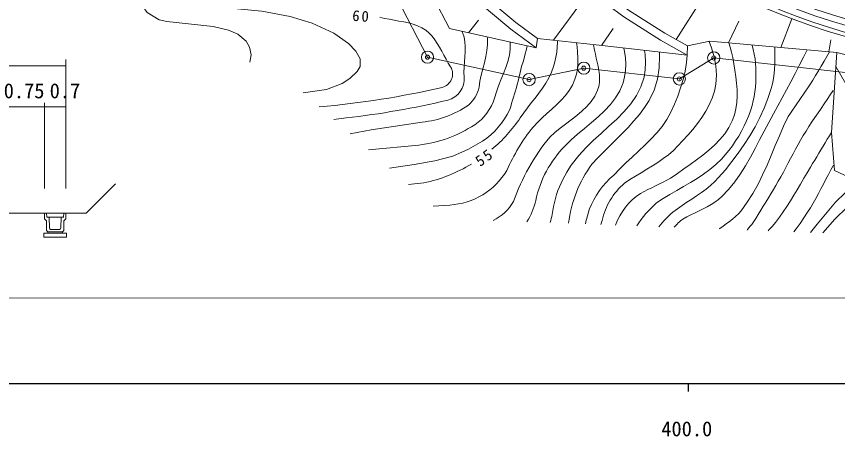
# Model space of a CAD drawing. Units: millimetres, scale not verified. Extents: x 40000 to 680000, y 20000 to 380000.
# Drawn here: x 385793 to 486304, y 198499 to 249860 of the extents above; entities that cross this region are included whole.
import ezdxf
from ezdxf.enums import TextEntityAlignment as Align

# ---------------------------------------------------------------- set-up
doc = ezdxf.new("R2010")
doc.units = ezdxf.units.MM
doc.header["$LTSCALE"] = 1000
doc.header["$PDMODE"] = 32
doc.header["$PDSIZE"] = 500
for name, color, linetype, lineweight in [('M-BGD', 7, 'Continuous', 13), ('M-BMK-ROW', 30, 'Continuous', 13), ('M-STR-HTXT', 7, 'Continuous', 13), ('M-STR-STRC', 7, 'Continuous', 13), ('M-TTL-BAND', 7, 'Continuous', 25)]:
    doc.layers.add(name, color=color, linetype=linetype, lineweight=lineweight)
doc.styles.add('ＭＳ ゴシック', font='')
doc.styles.get('ＭＳ ゴシック').set_extended_font_data('MS Gothic')

msp = doc.modelspace()

# ---------------------------------------------------------------- linework, layer by layer
at = {"layer": 'M-BGD'}
for p, q in [((438820, 248374), (435242, 255333)), ((470993, 254050), (466530, 247039)), ((455919, 252922), (451517, 246943)), ((441144, 247862), (442362, 249394)), ((474206, 249297), (472950, 246623)), ((480712, 249562), (479374, 246053)), ((449416, 246037), (438820, 248374)), ((458820, 248372), (457388, 246307)), ((449589, 247151), (449416, 246037)), ((449589, 247151), (457120, 246337)), ((457120, 246337), (467896, 245127)), ((470683, 246824), (467938, 246249)), ((486226, 245444), (470683, 246824)), ((485232, 245532), (485484, 247009)), ((467896, 245127), (467938, 246249)), ((485554, 235690), (486225, 245444)), ((391832, 228805), (391832, 244587)), ((391832, 243805), (346632, 243805)), ((389232, 228805), (389232, 239305)), ((389232, 228805), (389232, 239305)), ((389232, 238805), (384232, 238805)), ((391832, 238805), (389232, 238805)), ((426141, 237451), (424641, 237257)), ((435463, 236954), (429212, 235987)), ((426650, 235504), (429212, 235987)), ((485945, 231042), (485554, 235690)), ((435060, 234138), (428898, 233545)), ((487760, 230185), (485945, 231042)), ((394332, 225805), (397903, 229376)), ((435664, 229498), (433772, 229294)), ((438855, 226807), (436795, 226658)), ((389232, 225805), (349232, 225805)), ((389232, 225805), (389232, 225105)), ((389232, 225805), (389482, 225805)), ((389482, 225805), (389507, 225330)), ((389482, 225805), (391582, 225805)), ((389507, 225330), (389782, 225330)), ((389782, 225330), (389832, 223980)), ((389782, 225330), (391282, 225330)), ((391282, 225330), (391232, 223980)), ((391557, 225330), (391282, 225330)), ((391582, 225805), (391557, 225330)), ((391832, 225805), (391582, 225805)), ((391832, 225105), (391832, 225805)), ((391832, 225805), (394332, 225805)), ((389232, 225105), (389482, 224855)), ((389482, 224855), (389482, 223680)), ((391582, 224855), (391832, 225105)), ((391582, 223680), (391582, 224855)), ((389632, 223380), (389132, 223380)), ((389132, 223380), (389132, 222880)), ((389482, 223680), (389632, 223530)), ((389632, 223530), (391432, 223530)), ((389632, 223530), (389632, 223380)), ((389632, 223380), (391432, 223380)), ((389982, 223830), (391082, 223830)), ((391432, 223530), (391582, 223680)), ((391432, 223380), (391432, 223530)), ((391932, 223380), (391432, 223380)), ((391932, 222880), (391932, 223380)), ((389132, 222880), (391932, 222880))]:
    msp.add_line(p, q, dxfattribs=at)
for points in [[(438611, 268757), (445418, 262656), (452748, 256499), (460697, 250646), (465142, 247817), (467938, 246249)], [(437943, 268012), (444763, 261900), (452129, 255713), (460132, 249820), (464628, 246958), (467896, 245127)], [(404150, 259720), (404097, 258602), (403661, 255344), (403760, 254229), (404661, 253156), (405379, 252700), (408037, 251636), (410637, 251007), (415825, 250511), (419290, 249845), (421994, 249025), (424655, 247829), (426452, 246567), (427341, 245617), (427874, 244660), (427848, 243746), (427502, 243131), (426623, 242253), (425667, 241659), (423749, 240948), (420900, 240519)], [(433535, 259340), (438601, 254800), (446313, 248321), (449416, 246037)], [(435334, 259071), (439257, 255555), (446932, 249108), (449589, 247151)], [(414378, 244276), (414540, 245158), (414321, 246120), (413934, 246824), (412874, 247701), (411749, 248201), (409863, 248638), (404215, 249259), (403248, 249447), (401811, 250338), (400732, 251793), (399697, 254265), (398448, 256734), (397737, 257423), (397069, 257870), (395898, 258095), (395039, 257827), (393787, 256710), (393138, 255379), (393078, 253398), (393052, 253035)], [(430294, 249772), (430862, 249627), (431442, 249508), (432030, 249403), (432619, 249301), (433205, 249193), (433781, 249066), (434344, 248910), (434888, 248715), (435407, 248470), (435896, 248163), (436309, 247822), (436676, 247437), (437006, 247016), (437307, 246566), (437586, 246095), (437853, 245612), (438114, 245123), (438377, 244637), (438652, 244162), (438945, 243704)], [(440582, 242454), (440561, 243058), (440583, 243677), (440630, 244306), (440682, 244937), (440723, 245563), (440733, 246178), (440694, 246774), (440588, 247346), (440397, 247885), (440301, 248048)], [(443406, 247363), (443450, 247124), (443464, 246415), (443390, 245688), (443251, 244948), (443071, 244200), (442876, 243449), (442688, 242699), (442533, 241956), (442435, 241224)], [(444326, 239882), (444539, 240629), (444805, 241375), (445101, 242123), (445404, 242870), (445692, 243617), (445943, 244363), (446134, 245110), (446242, 245855), (446245, 246599), (446221, 246742)], [(448302, 246283), (448218, 245852), (448041, 245141), (447840, 244430), (447634, 243722), (447442, 243019), (447281, 242327), (447196, 241935), (447100, 241546), (446996, 241158), (446885, 240772), (446769, 240387), (446650, 240003), (446530, 239620), (446410, 239236), (446293, 238851), (446180, 238466)], [(452038, 246880), (452039, 246701), (452001, 246096), (451926, 245492), (451820, 244895), (451687, 244309), (451532, 243739), (451285, 243037), (450970, 242365), (450600, 241719), (450188, 241092), (449743, 240480), (449279, 239877), (448807, 239278), (448339, 238677), (447886, 238068), (447462, 237447)], [(449028, 236333), (449563, 236903), (450133, 237452), (450725, 237990), (451321, 238525), (451907, 239065), (452468, 239621), (452988, 240200), (453451, 240812), (453843, 241466), (454148, 242171), (454332, 242807), (454452, 243459), (454513, 244123), (454522, 244795), (454485, 245472), (454409, 246150), (454331, 246627)], [(456415, 246396), (456553, 245736), (456660, 245252), (456775, 244760), (456890, 244264), (456996, 243765), (457083, 243266), (457143, 242770), (457167, 242277), (457146, 241791), (457071, 241315), (456933, 240849), (456588, 240117), (456141, 239452), (455611, 238840), (455016, 238271), (454372, 237734), (453699, 237216), (453014, 236705), (452335, 236191), (451680, 235661), (451066, 235104)], [(460228, 229472), (460892, 229916), (461571, 230342), (462258, 230758), (462948, 231172), (463633, 231591), (464308, 232023), (464965, 232474), (465599, 232952), (466203, 233466), (466771, 234021), (467382, 234676), (467992, 235350), (468588, 236047), (469159, 236765), (469693, 237505), (470179, 238270), (470606, 239058), (470961, 239870), (471232, 240708), (471410, 241572), (471485, 242700), (471403, 243818), (471191, 244928), (470878, 246032), (470604, 246810)], [(472976, 246621), (473149, 246116), (473331, 245475), (473473, 244823), (473610, 244054), (473741, 243273), (473856, 242484), (473946, 241690), (474001, 240897), (474011, 240109), (473968, 239331), (473862, 238567), (473683, 237821), (473422, 237098), (473005, 236277), (472497, 235513), (471911, 234800), (471259, 234131), (470556, 233500), (469814, 232900), (469048, 232323), (468269, 231764), (467492, 231215), (466729, 230670), (466303, 230377), (465864, 230105), (465415, 229849), (464957, 229607), (464493, 229375), (464026, 229148), (463557, 228924), (463089, 228698), (462624, 228468), (462164, 228229)], [(464147, 227082), (464953, 227603), (465777, 228100), (466613, 228585), (467452, 229067), (468285, 229555), (469105, 230059), (469903, 230589), (470671, 231154), (471401, 231764), (472085, 232428), (472554, 232947), (473002, 233489), (473426, 234052), (473826, 234633), (474201, 235232), (474550, 235847), (474873, 236475), (475167, 237115), (475432, 237766), (475668, 238425), (475835, 238972), (475974, 239528), (476088, 240091), (476177, 240660), (476243, 241233), (476286, 241809), (476308, 242386), (476310, 242963), (476294, 243538), (476260, 244110), (476197, 244686), (476100, 245256), (475974, 245821), (475830, 246367)], [(452937, 234004), (453684, 234756), (454488, 235476), (455324, 236177), (456167, 236874), (456995, 237580), (457783, 238309), (458506, 239075), (459141, 239892), (459664, 240773), (460051, 241733), (460236, 242475), (460340, 243238), (460370, 244014), (460331, 244797), (460229, 245582), (460146, 245984)], [(462675, 245704), (462752, 245208), (462808, 244270), (462765, 243340), (462613, 242425), (462234, 241260), (461679, 240181), (460980, 239175), (460167, 238225), (459272, 237315), (458325, 236432), (457357, 235559), (456400, 234680), (455484, 233781), (454640, 232847)], [(464488, 245504), (464523, 245060), (464480, 243597), (464261, 242181), (463851, 240836), (463237, 239587), (462665, 238713), (462040, 237878), (461370, 237077), (460665, 236300), (459936, 235543), (459190, 234797), (458439, 234056), (457690, 233313), (456954, 232560), (456240, 231791)], [(466129, 225935), (466699, 226349), (467283, 226749), (467873, 227141), (468466, 227531), (469055, 227925), (469634, 228329), (470199, 228749), (470743, 229192), (471261, 229663), (471748, 230168), (472578, 231126), (473379, 232116), (474146, 233138), (474876, 234189), (475562, 235268), (476201, 236375), (476788, 237506), (477318, 238661), (477786, 239839), (478188, 241038), (478380, 241789), (478509, 242551), (478587, 243323), (478624, 244101), (478633, 244885), (478622, 245672), (478612, 246120)], [(482586, 245767), (482125, 244867), (481616, 243871), (481104, 242875), (480590, 241882), (480069, 240891), (479541, 239905), (479003, 238925), (478453, 237951), (477873, 236905), (477312, 235842), (476759, 234770), (476202, 233699), (475631, 232639), (475032, 231600), (474397, 230591), (473712, 229622), (472966, 228702), (472149, 227842), (471737, 227480), (471298, 227154), (470835, 226858), (470355, 226586), (469862, 226332), (469361, 226088), (468856, 225848), (468354, 225606), (467857, 225356), (467373, 225091)], [(480257, 237627), (480524, 238015), (480792, 238403), (481061, 238789), (481330, 239176), (481600, 239563), (481867, 239951), (482133, 240340), (482396, 240730), (482656, 241123), (482913, 241518), (483270, 242084), (483622, 242653), (483969, 243226), (484312, 243800), (484652, 244376), (484991, 244954), (485325, 245524)], [(458936, 230459), (459654, 231215), (460406, 231950), (461177, 232671), (461953, 233388), (462719, 234113), (463461, 234853), (464165, 235620), (464816, 236422), (465400, 237270), (465902, 238173), (466341, 239124), (466741, 240106), (467094, 241114), (467393, 242142), (467634, 243184), (467808, 244234), (467895, 245127)], [(489504, 236617), (488384, 239776), (486109, 243759)], [(475973, 224650), (476281, 225156), (476592, 225660), (476903, 226164), (477214, 226668), (477525, 227171), (477835, 227676), (478143, 228182), (478448, 228689), (478750, 229198), (479048, 229710), (479362, 230263), (479667, 230821), (479968, 231382), (480265, 231944), (480561, 232508), (480858, 233070), (481159, 233631), (481465, 234189), (481778, 234742), (482102, 235289), (482450, 235854), (482806, 236413), (483169, 236968), (483537, 237519), (483909, 238068), (484284, 238616), (484659, 239163), (485034, 239710), (485407, 240258), (485777, 240809)], [(480257, 237627), (479702, 236461), (479179, 235275), (478675, 234076), (478175, 232874), (477666, 231678), (477134, 230498), (476565, 229341), (475944, 228217), (475258, 227135), (474493, 226104), (474173, 225739), (473828, 225399), (473462, 225080), (473080, 224777), (472686, 224485), (472285, 224202), (471880, 223921), (471819, 223878)], [(477802, 223654), (477943, 223802), (478330, 224232), (478701, 224677), (479188, 225312), (479651, 225963), (480095, 226629), (480524, 227306), (480941, 227991), (481350, 228681), (481755, 229374), (482160, 230068), (482569, 230758), (482985, 231443), (483245, 231865), (483504, 232289), (483762, 232713), (484019, 233138), (484275, 233563), (484531, 233989), (484786, 234414), (485042, 234840), (485298, 235265), (485554, 235690)], [(431443, 231325), (434460, 231744), (436992, 232201), (439217, 232775), (441133, 233618), (442844, 234611)], [(480951, 223536), (481228, 223901), (481714, 224564), (482186, 225236), (482642, 225920), (482991, 226478), (483325, 227044), (483648, 227616), (483962, 228195), (484269, 228777), (484572, 229362), (484873, 229948), (485175, 230533), (485480, 231116), (485792, 231696)], [(482999, 223459), (483798, 224479), (486030, 227155), (487231, 228292), (488486, 229216)], [(484508, 223403), (485962, 225072), (487462, 226559), (489471, 227962), (491843, 228968)], [(475973, 224650), (475797, 224442), (475624, 224229), (475454, 224015), (475284, 223801), (475243, 223750)]]:
    msp.add_lwpolyline(points, dxfattribs=at)
for centre, radius, start, end in [((507559, 319946), 74000, 243.24021, 292.8372), ((507559, 319946), 75330, 243.24021, 292.83718), ((507559, 319946), 74830, 243.24021, 292.83719), ((506145, 319979), 77151, 255.03733, 275.05571), ((437471, 242834), 1711, 284.84323, 30.54374), ((437916, 242208), 2677, 285.0092, 5.26944), ((413253, 348701), 110312, 274.9966, 282.91529), ((438680, 241984), 3831, 309.38528, 348.5589), ((413842, 344956), 108206, 276.52662, 283.232), ((438529, 241687), 6071, 303.57003, 342.70543), ((434482, 248375), 11463, 274.90933, 305.32979), ((437434, 242663), 9701, 303.89433, 334.363), ((431529, 248365), 19315, 310.21293, 325.57755), ((433277, 249623), 15588, 276.56869, 303.52489), ((467272, 221700), 23387, 141.26887, 156.46084), ((471831, 218237), 26751, 140.91359, 160.35486), ((462265, 224706), 13170, 135.09276, 168.39171), ((464777, 223876), 13536, 138.49108, 172.48271), ((431529, 248365), 19315, 282.36069, 301.05783), ((468587, 222692), 15337, 143.61061, 172.96506), ((438329, 235537), 8746, 273.44955, 329.05815), ((465069, 222868), 9759, 128.93762, 159.67431), ((465603, 223129), 8314, 130.2789, 167.70328), ((466458, 221728), 7791, 123.44496, 160.30209), ((441801, 229938), 5542, 295.01502, 330.759), ((440823, 229412), 8785, 328.03324, 346.46777), ((483983, 217675), 29349, 162.99597, 166.56735), ((473448, 216686), 13950, 131.82004, 147.13289), ((441852, 227312), 9650, 344.00911, 350.06067), ((476979, 213940), 16174, 132.13114, 140.83553), ((501364, 211340), 45931, 162.83008, 163.45314), ((473235, 217650), 9473, 128.23577, 137.20159), ((389982, 223980), 150, 180, 270), ((391082, 223980), 150, 270, 0)]:
    msp.add_arc(centre, radius, start, end, dxfattribs=at)
at = {"layer": 'M-BMK-ROW'}
for points in [[(389968, 271120), (399592, 269605), (417460, 268437), (425111, 270814), (428060, 268676), (432403, 252079), (436109, 244880), (448540, 242132), (455237, 243534), (466937, 242221), (471145, 244781), (487967, 242945), (493634, 241830), (504908, 240835), (513223, 241165), (527186, 243768), (537913, 247868)], [(453138, 243094), (455237, 243533), (466936, 242220), (471145, 244780), (487967, 242944), (493634, 241830), (504907, 240834), (513223, 241165), (527186, 243767), (537913, 247868)]]:
    msp.add_lwpolyline(points, dxfattribs=at)
for centre in [(436109, 244880), (471145, 244781), (471145, 244780), (455237, 243534), (455237, 243533), (448540, 242132), (466936, 242220), (466937, 242221)]:
    msp.add_circle(centre, 750, dxfattribs=at)
for p in [(436109, 244880), (471145, 244781), (471145, 244780), (455237, 243534), (455237, 243533), (448540, 242132), (466936, 242220), (466937, 242221)]:
    msp.add_point(p, dxfattribs=at)
at = {"layer": 'M-STR-HTXT'}
msp.add_line((551589, 215390), (91590, 215587), dxfattribs=at)
at = {"layer": 'M-STR-STRC'}
msp.add_arc((507559, 319945), 73250, 243.24021, 292.83732, dxfattribs=at)
at = {"layer": 'M-TTL-BAND'}
for p, q in [((40000, 205000), (579000, 205000)), ((468000, 205000), (468000, 204000))]:
    msp.add_line(p, q, dxfattribs=at)

# ---------------------------------------------------------------- texts
at = {"layer": 'M-BGD', "style": 'ＭＳ ゴシック'}
for s, p in [('0.75', (386732, 239305)), ('0.7', (391732, 239305))]:
    msp.add_text(s, height=1833, dxfattribs=at).set_placement(p, align=Align.BOTTOM_CENTER)
at = {"layer": 'M-BGD', "char_height": 1320, "style": 'ＭＳ ゴシック'}
for s, insert, attachment_point, rotation in [('\\T1.25;60', (427983, 249230), 8, 355.917), ('\\T1.27;55', (442569, 231432), 7, 35.917)]:
    msp.add_mtext(s, dxfattribs=dict(at, insert=insert, attachment_point=attachment_point, rotation=rotation))
at = {"layer": 'M-TTL-BAND', "style": 'ＭＳ ゴシック'}
msp.add_text('400.0', height=1833, dxfattribs=at).set_placement((467844, 199445), align=Align.MIDDLE_CENTER)

doc.saveas('drawing.dxf')
